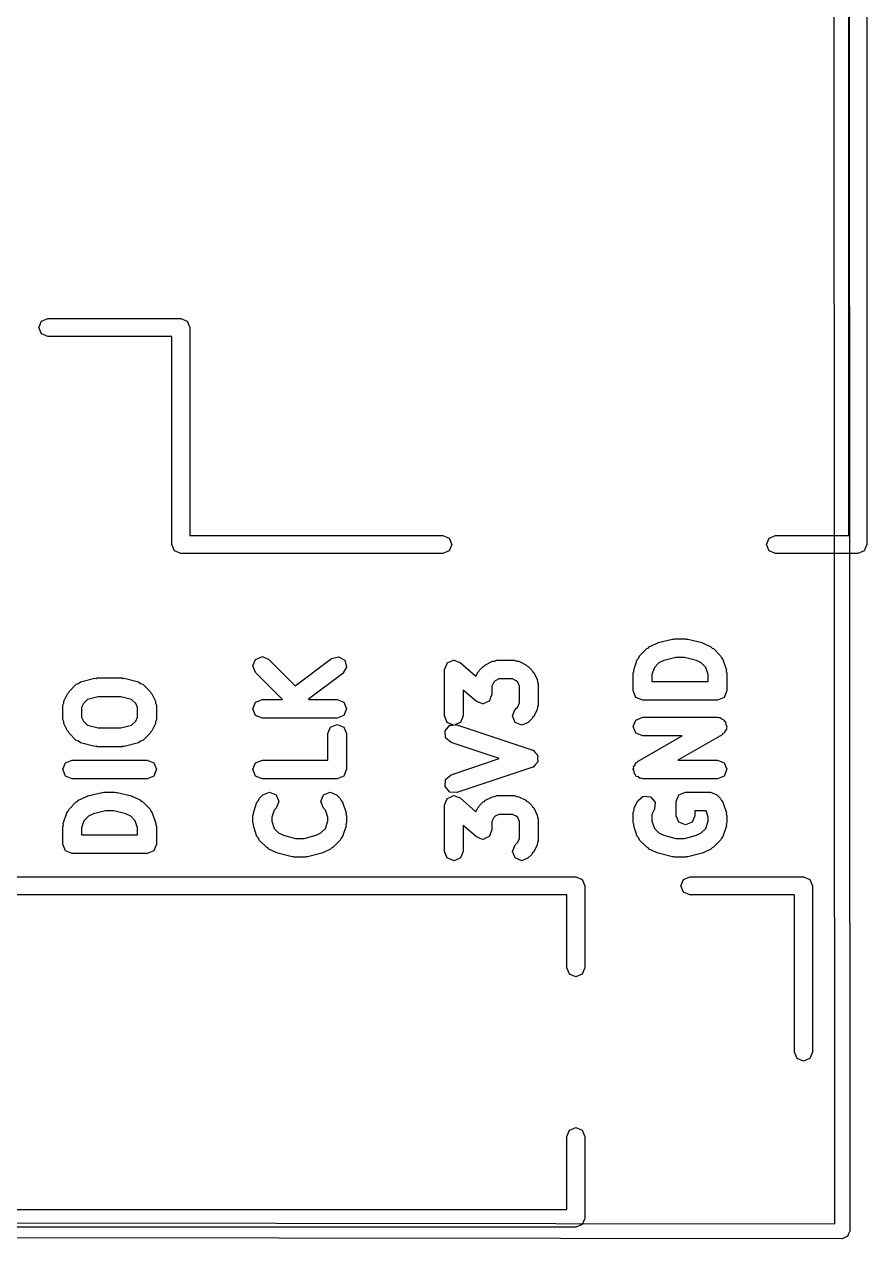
# Model space of a CAD drawing. Extents: x 111.8 to 135.3, y -132.5 to -98.3.
# Drawn here: x 129.41 to 135.04, y -128.7 to -120.59 of the extents above; entities that cross this region are included whole.
import ezdxf

# ---------------------------------------------------------------- set-up
doc = ezdxf.new("R2010")
doc.units = 0
doc.layers.add('BLACK', color=7, linetype='CONTINUOUS')

msp = doc.modelspace()

# ---------------------------------------------------------------- linework, layer by layer
at = {"layer": 'BLACK', "linetype": 'CONTINUOUS'}
for p, q in [((134.913, -99.5058), (134.927, -128.646)), ((134.827, -128.596), (134.813, -99.5558)), ((135.04, -116.04), (135.04, -124.06)), ((134.92, -124), (134.92, -116.1)), ((129.51, -122.61), (129.528, -122.568)), ((129.528, -122.652), (129.51, -122.61)), ((129.528, -122.568), (129.57, -122.55)), ((129.57, -122.55), (130.46, -122.55)), ((130.46, -122.55), (130.502, -122.568)), ((130.502, -122.568), (130.52, -122.61)), ((130.52, -122.61), (130.52, -124)), ((129.57, -122.67), (129.528, -122.652)), ((130.4, -122.67), (129.57, -122.67)), ((130.4, -124.06), (130.4, -122.67)), ((130.52, -124), (132.21, -124)), ((132.21, -124), (132.252, -124.018)), ((134.388, -124.018), (134.43, -124)), ((134.43, -124), (134.92, -124)), ((130.418, -124.102), (130.4, -124.06)), ((132.252, -124.018), (132.27, -124.06)), ((132.27, -124.06), (132.252, -124.102)), ((134.37, -124.06), (134.388, -124.018)), ((134.388, -124.102), (134.37, -124.06)), ((135.04, -124.06), (135.022, -124.102)), ((130.46, -124.12), (130.418, -124.102)), ((132.21, -124.12), (130.46, -124.12)), ((132.252, -124.102), (132.21, -124.12)), ((134.43, -124.12), (134.388, -124.102)), ((134.98, -124.12), (134.43, -124.12)), ((135.022, -124.102), (134.98, -124.12)), ((133.587, -124.744), (133.635, -124.72)), ((133.635, -124.72), (133.642, -124.719)), ((133.642, -124.719), (133.648, -124.715)), ((133.648, -124.715), (133.743, -124.691)), ((133.743, -124.691), (133.751, -124.692)), ((133.751, -124.692), (133.758, -124.689)), ((133.758, -124.689), (133.829, -124.689)), ((133.829, -124.689), (133.837, -124.692)), ((133.837, -124.692), (133.845, -124.691)), ((133.845, -124.691), (133.94, -124.715)), ((133.94, -124.715), (133.946, -124.719)), ((133.946, -124.719), (133.953, -124.72)), ((133.953, -124.72), (134, -124.744)), ((130.959, -124.827), (131.004, -124.808)), ((131.004, -124.808), (131.048, -124.827)), ((131.466, -124.821), (131.513, -124.809)), ((131.513, -124.809), (131.554, -124.833)), ((133.508, -124.827), (133.518, -124.816)), ((133.518, -124.816), (133.523, -124.803)), ((133.523, -124.803), (133.571, -124.755)), ((133.571, -124.755), (133.58, -124.751)), ((133.58, -124.751), (133.587, -124.744)), ((133.766, -124.814), (133.685, -124.835)), ((133.822, -124.814), (133.766, -124.814)), ((133.903, -124.835), (133.822, -124.814)), ((134, -124.744), (134.007, -124.751)), ((134.007, -124.751), (134.016, -124.755)), ((134.016, -124.755), (134.064, -124.803)), ((134.064, -124.803), (134.07, -124.816)), ((134.07, -124.816), (134.079, -124.827)), ((130.941, -124.871), (130.959, -124.827)), ((130.959, -124.915), (130.941, -124.871)), ((131.048, -124.827), (131.224, -125.003)), ((131.224, -125.003), (131.466, -124.821)), ((131.566, -124.88), (131.541, -124.921)), ((131.554, -124.833), (131.566, -124.88)), ((132.221, -124.895), (132.23, -124.874)), ((132.221, -125.204), (132.221, -124.895)), ((132.23, -124.874), (132.237, -124.854)), ((132.237, -124.854), (132.239, -124.853)), ((132.239, -124.851), (132.26, -124.842)), ((132.239, -124.853), (132.239, -124.851)), ((132.26, -124.842), (132.28, -124.832)), ((132.28, -124.832), (132.282, -124.833)), ((132.282, -124.833), (132.284, -124.832)), ((132.284, -124.832), (132.304, -124.841)), ((132.304, -124.841), (132.325, -124.848)), ((132.325, -124.848), (132.43, -124.939)), ((132.45, -124.908), (132.454, -124.898)), ((132.454, -124.898), (132.478, -124.874)), ((132.478, -124.874), (132.487, -124.87)), ((132.487, -124.87), (132.494, -124.863)), ((132.494, -124.863), (132.541, -124.839)), ((132.541, -124.839), (132.556, -124.838)), ((132.556, -124.838), (132.569, -124.832)), ((132.569, -124.832), (132.688, -124.832)), ((132.688, -124.832), (132.702, -124.838)), ((132.702, -124.838), (132.716, -124.839)), ((132.716, -124.839), (132.764, -124.863)), ((132.764, -124.863), (132.771, -124.87)), ((132.771, -124.87), (132.78, -124.874)), ((132.78, -124.874), (132.804, -124.898)), ((132.804, -124.898), (132.808, -124.908)), ((133.484, -124.899), (133.508, -124.827)), ((133.485, -124.909), (133.484, -124.899)), ((133.622, -124.881), (133.606, -124.929)), ((133.652, -124.851), (133.622, -124.881)), ((133.685, -124.835), (133.652, -124.851)), ((133.935, -124.851), (133.903, -124.835)), ((133.965, -124.881), (133.935, -124.851)), ((133.981, -124.929), (133.965, -124.881)), ((134.079, -124.827), (134.103, -124.899)), ((134.103, -124.899), (134.102, -124.909)), ((129.776, -124.987), (129.79, -124.977)), ((129.79, -124.977), (129.885, -124.953)), ((129.885, -124.953), (129.893, -124.954)), ((129.893, -124.954), (129.9, -124.951)), ((129.9, -124.951), (130.067, -124.951)), ((130.067, -124.951), (130.074, -124.954)), ((130.074, -124.954), (130.082, -124.953)), ((130.082, -124.953), (130.177, -124.977)), ((130.177, -124.977), (130.191, -124.987)), ((131.139, -125.094), (130.959, -124.915)), ((131.541, -124.921), (131.313, -125.092)), ((132.43, -124.939), (132.442, -124.914)), ((132.442, -124.914), (132.45, -124.908)), ((132.549, -124.979), (132.537, -125.005)), ((132.559, -124.97), (132.549, -124.979)), ((132.584, -124.957), (132.559, -124.97)), ((132.674, -124.957), (132.584, -124.957)), ((132.699, -124.97), (132.674, -124.957)), ((132.709, -124.979), (132.699, -124.97)), ((132.721, -125.005), (132.709, -124.979)), ((132.808, -124.908), (132.816, -124.914)), ((132.816, -124.914), (132.84, -124.962)), ((132.84, -124.962), (132.841, -124.977)), ((132.841, -124.977), (132.846, -124.99)), ((133.481, -124.919), (133.485, -124.909)), ((133.481, -125.038), (133.481, -124.919)), ((133.606, -124.929), (133.606, -124.975)), ((133.606, -124.975), (133.981, -124.975)), ((133.981, -124.975), (133.981, -124.929)), ((134.102, -124.909), (134.106, -124.919)), ((134.106, -124.919), (134.106, -125.038)), ((129.678, -125.105), (129.702, -125.057)), ((129.702, -125.057), (129.709, -125.051)), ((129.709, -125.051), (129.713, -125.041)), ((129.713, -125.041), (129.761, -124.993)), ((129.761, -124.993), (129.776, -124.987)), ((130.191, -124.987), (130.206, -124.993)), ((130.206, -124.993), (130.254, -125.041)), ((130.254, -125.041), (130.258, -125.051)), ((130.258, -125.051), (130.266, -125.057)), ((130.266, -125.057), (130.29, -125.105)), ((132.433, -125.108), (132.346, -125.032)), ((132.346, -125.032), (132.346, -125.204)), ((132.537, -125.061), (132.528, -125.082)), ((132.537, -125.005), (132.537, -125.061)), ((132.721, -125.118), (132.721, -125.005)), ((132.846, -124.99), (132.846, -125.133)), ((133.499, -125.082), (133.481, -125.038)), ((134.106, -125.038), (134.088, -125.082)), ((129.671, -125.133), (129.677, -125.119)), ((129.671, -125.228), (129.671, -125.133)), ((129.677, -125.119), (129.678, -125.105)), ((129.809, -125.122), (129.796, -125.148)), ((129.837, -125.094), (129.809, -125.122)), ((129.908, -125.076), (129.837, -125.094)), ((130.059, -125.076), (129.908, -125.076)), ((130.13, -125.094), (130.059, -125.076)), ((130.159, -125.122), (130.13, -125.094)), ((130.171, -125.148), (130.159, -125.122)), ((130.29, -125.105), (130.291, -125.119)), ((130.291, -125.119), (130.296, -125.133)), ((130.296, -125.133), (130.296, -125.228)), ((130.941, -125.157), (130.959, -125.112)), ((130.959, -125.112), (131.004, -125.094)), ((131.004, -125.094), (131.139, -125.094)), ((131.313, -125.092), (131.315, -125.094)), ((131.315, -125.094), (131.504, -125.094)), ((131.504, -125.094), (131.548, -125.112)), ((131.548, -125.112), (131.566, -125.157)), ((132.454, -125.116), (132.433, -125.108)), ((132.474, -125.124), (132.454, -125.116)), ((132.476, -125.123), (132.474, -125.124)), ((132.478, -125.124), (132.476, -125.123)), ((132.498, -125.114), (132.478, -125.124)), ((132.518, -125.106), (132.498, -125.114)), ((132.519, -125.104), (132.518, -125.106)), ((132.521, -125.103), (132.519, -125.104)), ((132.528, -125.082), (132.521, -125.103)), ((132.692, -125.16), (132.709, -125.143)), ((132.709, -125.143), (132.721, -125.118)), ((132.846, -125.133), (132.841, -125.146)), ((133.544, -125.1), (133.499, -125.082)), ((134.044, -125.1), (133.544, -125.1)), ((134.088, -125.082), (134.044, -125.1)), ((129.796, -125.148), (129.796, -125.213)), ((129.796, -125.213), (129.809, -125.239)), ((130.159, -125.239), (130.171, -125.213)), ((130.171, -125.213), (130.171, -125.148)), ((130.959, -125.201), (130.941, -125.157)), ((131.004, -125.219), (130.959, -125.201)), ((131.289, -125.219), (131.004, -125.219)), ((131.504, -125.219), (131.289, -125.219)), ((131.548, -125.201), (131.504, -125.219)), ((131.566, -125.157), (131.548, -125.201)), ((132.239, -125.248), (132.221, -125.204)), ((132.346, -125.204), (132.328, -125.248)), ((132.674, -125.204), (132.692, -125.16)), ((132.692, -125.248), (132.674, -125.204)), ((132.804, -125.225), (132.78, -125.248)), ((132.808, -125.215), (132.804, -125.225)), ((132.816, -125.208), (132.808, -125.215)), ((132.84, -125.161), (132.816, -125.208)), ((132.841, -125.146), (132.84, -125.161)), ((133.499, -125.232), (133.544, -125.213)), ((133.544, -125.213), (134.044, -125.213)), ((134.044, -125.213), (134.052, -125.216)), ((134.052, -125.216), (134.06, -125.215)), ((134.06, -125.215), (134.073, -125.225)), ((134.073, -125.225), (134.088, -125.232)), ((129.677, -125.242), (129.671, -125.228)), ((129.678, -125.256), (129.677, -125.242)), ((129.702, -125.304), (129.678, -125.256)), ((129.709, -125.31), (129.702, -125.304)), ((129.809, -125.239), (129.837, -125.267)), ((129.837, -125.267), (129.908, -125.285)), ((129.908, -125.285), (130.059, -125.285)), ((130.059, -125.285), (130.13, -125.267)), ((130.13, -125.267), (130.159, -125.239)), ((130.266, -125.304), (130.258, -125.31)), ((130.29, -125.256), (130.266, -125.304)), ((130.291, -125.242), (130.29, -125.256)), ((130.296, -125.228), (130.291, -125.242)), ((131.441, -125.323), (131.459, -125.279)), ((131.459, -125.279), (131.504, -125.261)), ((131.504, -125.261), (131.548, -125.279)), ((131.548, -125.279), (131.566, -125.323)), ((132.224, -125.304), (132.256, -125.267)), ((132.228, -125.351), (132.224, -125.304)), ((132.281, -125.266), (132.239, -125.248)), ((132.256, -125.267), (132.281, -125.266)), ((132.328, -125.248), (132.288, -125.265)), ((132.288, -125.265), (132.303, -125.264)), ((132.303, -125.264), (132.803, -125.431)), ((132.736, -125.267), (132.692, -125.248)), ((132.78, -125.248), (132.736, -125.267)), ((133.481, -125.276), (133.499, -125.232)), ((133.499, -125.32), (133.481, -125.276)), ((134.088, -125.232), (134.091, -125.239)), ((134.094, -125.305), (134.088, -125.32)), ((134.091, -125.239), (134.098, -125.245)), ((134.104, -125.292), (134.094, -125.305)), ((134.098, -125.245), (134.1, -125.261)), ((134.1, -125.261), (134.106, -125.276)), ((134.106, -125.276), (134.103, -125.284)), ((134.103, -125.284), (134.104, -125.292)), ((129.713, -125.32), (129.709, -125.31)), ((129.761, -125.368), (129.713, -125.32)), ((129.776, -125.374), (129.761, -125.368)), ((129.79, -125.384), (129.776, -125.374)), ((129.885, -125.408), (129.79, -125.384)), ((130.177, -125.384), (130.082, -125.408)), ((130.191, -125.374), (130.177, -125.384)), ((130.206, -125.368), (130.191, -125.374)), ((130.254, -125.32), (130.206, -125.368)), ((130.258, -125.31), (130.254, -125.32)), ((131.441, -125.499), (131.441, -125.323)), ((131.566, -125.323), (131.566, -125.561)), ((132.264, -125.383), (132.228, -125.351)), ((132.586, -125.49), (132.264, -125.383)), ((133.544, -125.338), (133.499, -125.32)), ((133.513, -125.507), (133.808, -125.338)), ((133.808, -125.338), (133.544, -125.338)), ((134.075, -125.33), (133.779, -125.499)), ((134.08, -125.323), (134.075, -125.33)), ((134.088, -125.32), (134.08, -125.323)), ((129.893, -125.407), (129.885, -125.408)), ((129.9, -125.41), (129.893, -125.407)), ((130.067, -125.41), (129.9, -125.41)), ((130.074, -125.407), (130.067, -125.41)), ((130.082, -125.408), (130.074, -125.407)), ((132.803, -125.431), (132.807, -125.434)), ((132.807, -125.434), (132.812, -125.434)), ((132.812, -125.434), (132.825, -125.449)), ((132.825, -125.449), (132.84, -125.462)), ((132.84, -125.462), (132.84, -125.467)), ((132.84, -125.467), (132.843, -125.47)), ((129.671, -125.561), (129.689, -125.517)), ((129.689, -125.517), (129.734, -125.499)), ((129.734, -125.499), (130.234, -125.499)), ((130.234, -125.499), (130.278, -125.517)), ((130.278, -125.517), (130.296, -125.561)), ((130.941, -125.561), (130.959, -125.517)), ((130.959, -125.517), (131.004, -125.499)), ((131.004, -125.499), (131.441, -125.499)), ((132.264, -125.597), (132.586, -125.49)), ((132.803, -125.549), (132.303, -125.716)), ((132.807, -125.546), (132.803, -125.549)), ((132.812, -125.546), (132.807, -125.546)), ((132.825, -125.531), (132.812, -125.546)), ((132.84, -125.518), (132.825, -125.531)), ((132.843, -125.51), (132.84, -125.513)), ((132.84, -125.513), (132.84, -125.518)), ((132.843, -125.47), (132.842, -125.49)), ((132.842, -125.49), (132.843, -125.51)), ((133.483, -125.545), (133.493, -125.532)), ((133.484, -125.553), (133.483, -125.545)), ((133.493, -125.532), (133.499, -125.517)), ((133.499, -125.517), (133.507, -125.514)), ((133.507, -125.514), (133.513, -125.507)), ((133.779, -125.499), (134.044, -125.499)), ((134.044, -125.499), (134.088, -125.517)), ((134.088, -125.517), (134.106, -125.561)), ((129.689, -125.606), (129.671, -125.561)), ((129.734, -125.624), (129.689, -125.606)), ((130.234, -125.624), (129.734, -125.624)), ((130.278, -125.606), (130.234, -125.624)), ((130.296, -125.561), (130.278, -125.606)), ((130.959, -125.606), (130.941, -125.561)), ((131.004, -125.624), (130.959, -125.606)), ((131.504, -125.624), (131.004, -125.624)), ((131.548, -125.606), (131.504, -125.624)), ((131.566, -125.561), (131.548, -125.606)), ((132.224, -125.676), (132.228, -125.629)), ((132.228, -125.629), (132.264, -125.597)), ((133.481, -125.561), (133.484, -125.553)), ((133.487, -125.576), (133.481, -125.561)), ((133.489, -125.592), (133.487, -125.576)), ((133.496, -125.598), (133.489, -125.592)), ((133.499, -125.606), (133.496, -125.598)), ((133.514, -125.612), (133.499, -125.606)), ((133.527, -125.622), (133.514, -125.612)), ((133.536, -125.621), (133.527, -125.622)), ((133.544, -125.624), (133.536, -125.621)), ((134.044, -125.624), (133.544, -125.624)), ((134.088, -125.606), (134.044, -125.624)), ((134.106, -125.561), (134.088, -125.606)), ((132.256, -125.713), (132.224, -125.676)), ((129.713, -125.827), (129.761, -125.779)), ((129.761, -125.779), (129.77, -125.775)), ((129.77, -125.775), (129.777, -125.767)), ((129.777, -125.767), (129.825, -125.744)), ((129.825, -125.744), (129.832, -125.743)), ((129.832, -125.743), (129.838, -125.739)), ((129.838, -125.739), (129.933, -125.715)), ((129.933, -125.715), (129.941, -125.716)), ((129.941, -125.716), (129.948, -125.713)), ((129.948, -125.713), (130.019, -125.713)), ((130.019, -125.713), (130.027, -125.716)), ((130.027, -125.716), (130.035, -125.715)), ((130.035, -125.715), (130.13, -125.739)), ((130.13, -125.739), (130.136, -125.743)), ((130.136, -125.743), (130.143, -125.744)), ((130.143, -125.744), (130.19, -125.767)), ((130.19, -125.767), (130.197, -125.775)), ((130.197, -125.775), (130.206, -125.779)), ((130.206, -125.779), (130.254, -125.827)), ((130.944, -125.851), (130.968, -125.78)), ((130.968, -125.78), (130.978, -125.769)), ((130.978, -125.769), (130.983, -125.755)), ((130.983, -125.755), (131.007, -125.732)), ((131.007, -125.732), (131.051, -125.713)), ((131.051, -125.713), (131.096, -125.732)), ((131.096, -125.732), (131.114, -125.776)), ((131.114, -125.776), (131.096, -125.82)), ((131.394, -125.776), (131.412, -125.732)), ((131.412, -125.82), (131.394, -125.776)), ((131.412, -125.732), (131.456, -125.713)), ((131.456, -125.713), (131.5, -125.732)), ((131.5, -125.732), (131.524, -125.755)), ((131.524, -125.755), (131.53, -125.769)), ((131.53, -125.769), (131.539, -125.78)), ((131.539, -125.78), (131.563, -125.851)), ((132.221, -125.8), (132.23, -125.779)), ((132.23, -125.779), (132.237, -125.758)), ((132.237, -125.758), (132.239, -125.757)), ((132.239, -125.755), (132.26, -125.747)), ((132.239, -125.757), (132.239, -125.755)), ((132.303, -125.716), (132.256, -125.713)), ((132.26, -125.747), (132.28, -125.737)), ((132.28, -125.737), (132.282, -125.738)), ((132.282, -125.738), (132.284, -125.737)), ((132.284, -125.737), (132.304, -125.745)), ((132.304, -125.745), (132.325, -125.752)), ((132.325, -125.752), (132.43, -125.844)), ((132.454, -125.803), (132.478, -125.779)), ((132.478, -125.779), (132.487, -125.775)), ((132.487, -125.775), (132.494, -125.767)), ((132.494, -125.767), (132.541, -125.744)), ((132.541, -125.744), (132.556, -125.743)), ((132.556, -125.743), (132.569, -125.737)), ((132.569, -125.737), (132.688, -125.737)), ((132.688, -125.737), (132.702, -125.743)), ((132.702, -125.743), (132.716, -125.744)), ((132.716, -125.744), (132.764, -125.767)), ((132.764, -125.767), (132.771, -125.775)), ((132.771, -125.775), (132.78, -125.779)), ((132.78, -125.779), (132.804, -125.803)), ((133.488, -125.819), (133.512, -125.772)), ((133.512, -125.772), (133.548, -125.74)), ((133.548, -125.74), (133.595, -125.744)), ((133.595, -125.744), (133.627, -125.78)), ((133.627, -125.78), (133.623, -125.827)), ((133.767, -125.776), (133.785, -125.732)), ((133.767, -125.871), (133.767, -125.776)), ((133.785, -125.732), (133.829, -125.713)), ((133.829, -125.713), (133.996, -125.713)), ((133.996, -125.713), (134.04, -125.732)), ((134.04, -125.732), (134.064, -125.755)), ((134.064, -125.755), (134.07, -125.769)), ((134.07, -125.769), (134.079, -125.78)), ((134.079, -125.78), (134.103, -125.851)), ((129.674, -125.923), (129.698, -125.851)), ((129.698, -125.851), (129.708, -125.84)), ((129.708, -125.84), (129.713, -125.827)), ((129.875, -125.858), (129.842, -125.875)), ((129.956, -125.838), (129.875, -125.858)), ((130.012, -125.838), (129.956, -125.838)), ((130.093, -125.858), (130.012, -125.838)), ((130.125, -125.875), (130.093, -125.858)), ((130.254, -125.827), (130.26, -125.84)), ((130.26, -125.84), (130.269, -125.851)), ((130.269, -125.851), (130.293, -125.923)), ((130.941, -125.871), (130.945, -125.861)), ((130.941, -125.919), (130.941, -125.871)), ((130.945, -125.861), (130.944, -125.851)), ((131.082, -125.833), (131.066, -125.881)), ((131.096, -125.82), (131.082, -125.833)), ((131.425, -125.833), (131.412, -125.82)), ((131.441, -125.881), (131.425, -125.833)), ((131.563, -125.851), (131.562, -125.861)), ((131.562, -125.861), (131.566, -125.871)), ((131.566, -125.871), (131.566, -125.919)), ((132.221, -126.109), (132.221, -125.8)), ((132.43, -125.844), (132.442, -125.819)), ((132.442, -125.819), (132.45, -125.812)), ((132.45, -125.812), (132.454, -125.803)), ((132.584, -125.862), (132.559, -125.875)), ((132.674, -125.862), (132.584, -125.862)), ((132.699, -125.875), (132.674, -125.862)), ((132.804, -125.803), (132.808, -125.812)), ((132.808, -125.812), (132.816, -125.819)), ((132.816, -125.819), (132.84, -125.867)), ((132.84, -125.867), (132.841, -125.881)), ((133.481, -125.847), (133.487, -125.834)), ((133.481, -125.919), (133.481, -125.847)), ((133.487, -125.834), (133.488, -125.819)), ((133.623, -125.827), (133.606, -125.862)), ((133.606, -125.862), (133.606, -125.908)), ((133.785, -125.915), (133.767, -125.871)), ((133.892, -125.871), (133.874, -125.915)), ((133.967, -125.838), (133.892, -125.838)), ((133.892, -125.838), (133.892, -125.871)), ((133.981, -125.881), (133.967, -125.838)), ((134.103, -125.851), (134.102, -125.861)), ((134.102, -125.861), (134.106, -125.871)), ((134.106, -125.871), (134.106, -125.919)), ((129.671, -125.942), (129.675, -125.933)), ((129.671, -126.061), (129.671, -125.942)), ((129.675, -125.933), (129.674, -125.923)), ((129.812, -125.905), (129.796, -125.953)), ((129.796, -125.953), (129.796, -125.999)), ((129.842, -125.875), (129.812, -125.905)), ((130.155, -125.905), (130.125, -125.875)), ((130.171, -125.953), (130.155, -125.905)), ((130.171, -125.999), (130.171, -125.953)), ((130.293, -125.923), (130.292, -125.933)), ((130.292, -125.933), (130.296, -125.942)), ((130.296, -125.942), (130.296, -126.061)), ((130.945, -125.928), (130.941, -125.919)), ((130.944, -125.938), (130.945, -125.928)), ((130.968, -126.01), (130.944, -125.938)), ((131.066, -125.881), (131.066, -125.908)), ((131.066, -125.908), (131.082, -125.956)), ((131.082, -125.956), (131.112, -125.986)), ((131.395, -125.986), (131.425, -125.956)), ((131.425, -125.956), (131.441, -125.908)), ((131.441, -125.908), (131.441, -125.881)), ((131.563, -125.938), (131.539, -126.01)), ((131.566, -125.919), (131.562, -125.928)), ((131.562, -125.928), (131.563, -125.938)), ((132.433, -126.013), (132.346, -125.937)), ((132.346, -125.937), (132.346, -126.109)), ((132.549, -125.884), (132.537, -125.91)), ((132.537, -125.91), (132.537, -125.966)), ((132.559, -125.875), (132.549, -125.884)), ((132.709, -125.884), (132.699, -125.875)), ((132.721, -125.91), (132.709, -125.884)), ((132.721, -126.023), (132.721, -125.91)), ((132.841, -125.881), (132.846, -125.895)), ((132.846, -125.895), (132.846, -126.038)), ((133.485, -125.928), (133.481, -125.919)), ((133.484, -125.938), (133.485, -125.928)), ((133.508, -126.01), (133.484, -125.938)), ((133.606, -125.908), (133.622, -125.956)), ((133.622, -125.956), (133.652, -125.986)), ((133.829, -125.933), (133.785, -125.915)), ((133.874, -125.915), (133.829, -125.933)), ((133.935, -125.986), (133.965, -125.956)), ((133.965, -125.956), (133.981, -125.908)), ((133.981, -125.908), (133.981, -125.881)), ((134.103, -125.938), (134.079, -126.01)), ((134.106, -125.919), (134.102, -125.928)), ((134.102, -125.928), (134.103, -125.938)), ((129.796, -125.999), (130.171, -125.999)), ((130.978, -126.021), (130.968, -126.01)), ((130.983, -126.034), (130.978, -126.021)), ((131.031, -126.082), (130.983, -126.034)), ((131.112, -125.986), (131.145, -126.002)), ((131.145, -126.002), (131.226, -126.023)), ((131.226, -126.023), (131.282, -126.023)), ((131.282, -126.023), (131.363, -126.002)), ((131.363, -126.002), (131.395, -125.986)), ((131.524, -126.034), (131.476, -126.082)), ((131.53, -126.021), (131.524, -126.034)), ((131.539, -126.01), (131.53, -126.021)), ((132.454, -126.02), (132.433, -126.013)), ((132.474, -126.029), (132.454, -126.02)), ((132.476, -126.028), (132.474, -126.029)), ((132.478, -126.029), (132.476, -126.028)), ((132.498, -126.019), (132.478, -126.029)), ((132.518, -126.01), (132.498, -126.019)), ((132.519, -126.008), (132.518, -126.01)), ((132.521, -126.007), (132.519, -126.008)), ((132.528, -125.987), (132.521, -126.007)), ((132.537, -125.966), (132.528, -125.987)), ((132.709, -126.048), (132.721, -126.023)), ((133.518, -126.021), (133.508, -126.01)), ((133.523, -126.034), (133.518, -126.021)), ((133.571, -126.082), (133.523, -126.034)), ((133.652, -125.986), (133.685, -126.002)), ((133.685, -126.002), (133.766, -126.023)), ((133.766, -126.023), (133.822, -126.023)), ((133.822, -126.023), (133.903, -126.002)), ((133.903, -126.002), (133.935, -125.986)), ((134.064, -126.034), (134.016, -126.082)), ((134.07, -126.021), (134.064, -126.034)), ((134.079, -126.01), (134.07, -126.021)), ((129.689, -126.106), (129.671, -126.061)), ((129.734, -126.124), (129.689, -126.106)), ((130.278, -126.106), (130.234, -126.124)), ((130.296, -126.061), (130.278, -126.106)), ((131.04, -126.086), (131.031, -126.082)), ((131.047, -126.094), (131.04, -126.086)), ((131.095, -126.117), (131.047, -126.094)), ((131.102, -126.118), (131.095, -126.117)), ((131.108, -126.122), (131.102, -126.118)), ((131.406, -126.118), (131.4, -126.122)), ((131.413, -126.117), (131.406, -126.118)), ((131.46, -126.094), (131.413, -126.117)), ((131.467, -126.086), (131.46, -126.094)), ((131.476, -126.082), (131.467, -126.086)), ((132.239, -126.153), (132.221, -126.109)), ((132.346, -126.109), (132.328, -126.153)), ((132.674, -126.109), (132.692, -126.065)), ((132.692, -126.153), (132.674, -126.109)), ((132.692, -126.065), (132.709, -126.048)), ((132.816, -126.113), (132.808, -126.12)), ((132.84, -126.066), (132.816, -126.113)), ((132.841, -126.051), (132.84, -126.066)), ((132.846, -126.038), (132.841, -126.051)), ((133.58, -126.086), (133.571, -126.082)), ((133.587, -126.094), (133.58, -126.086)), ((133.635, -126.117), (133.587, -126.094)), ((133.642, -126.118), (133.635, -126.117)), ((133.648, -126.122), (133.642, -126.118)), ((133.946, -126.118), (133.94, -126.122)), ((133.953, -126.117), (133.946, -126.118)), ((134, -126.094), (133.953, -126.117)), ((134.007, -126.086), (134, -126.094)), ((134.016, -126.082), (134.007, -126.086)), ((130.234, -126.124), (129.734, -126.124)), ((131.203, -126.146), (131.108, -126.122)), ((131.211, -126.145), (131.203, -126.146)), ((131.218, -126.148), (131.211, -126.145)), ((131.289, -126.148), (131.218, -126.148)), ((131.297, -126.145), (131.289, -126.148)), ((131.305, -126.146), (131.297, -126.145)), ((131.4, -126.122), (131.305, -126.146)), ((132.284, -126.172), (132.239, -126.153)), ((132.328, -126.153), (132.284, -126.172)), ((132.736, -126.172), (132.692, -126.153)), ((132.78, -126.153), (132.736, -126.172)), ((132.804, -126.129), (132.78, -126.153)), ((132.808, -126.12), (132.804, -126.129)), ((133.743, -126.146), (133.648, -126.122)), ((133.751, -126.145), (133.743, -126.146)), ((133.758, -126.148), (133.751, -126.145)), ((133.829, -126.148), (133.758, -126.148)), ((133.837, -126.145), (133.829, -126.148)), ((133.845, -126.146), (133.837, -126.145)), ((133.94, -126.122), (133.845, -126.146)), ((128.083, -126.28), (133.098, -126.28)), ((133.098, -126.28), (133.14, -126.298)), ((133.816, -126.298), (133.858, -126.28)), ((133.858, -126.28), (134.618, -126.28)), ((134.618, -126.28), (134.66, -126.298)), ((133.14, -126.298), (133.158, -126.34)), ((133.158, -126.34), (133.158, -126.887)), ((133.798, -126.34), (133.816, -126.298)), ((133.816, -126.382), (133.798, -126.34)), ((134.66, -126.298), (134.678, -126.34)), ((134.678, -126.34), (134.678, -127.45)), ((133.038, -126.4), (128.143, -126.4)), ((133.038, -126.887), (133.038, -126.4)), ((133.858, -126.4), (133.816, -126.382)), ((134.558, -126.4), (133.858, -126.4)), ((134.558, -127.45), (134.558, -126.4)), ((133.056, -126.929), (133.038, -126.887)), ((133.098, -126.947), (133.056, -126.929)), ((133.14, -126.929), (133.098, -126.947)), ((133.158, -126.887), (133.14, -126.929)), ((134.576, -127.492), (134.558, -127.45)), ((134.618, -127.51), (134.576, -127.492)), ((134.66, -127.492), (134.618, -127.51)), ((134.678, -127.45), (134.66, -127.492)), ((133.038, -128.013), (133.056, -127.971)), ((133.056, -127.971), (133.098, -127.953)), ((133.098, -127.953), (133.14, -127.971)), ((133.14, -127.971), (133.158, -128.013)), ((133.038, -128.5), (133.038, -128.013)), ((133.158, -128.013), (133.158, -128.56)), ((128.143, -128.5), (133.038, -128.5)), ((124.44, -128.584), (134.827, -128.596)), ((133.098, -128.62), (128.083, -128.62)), ((133.14, -128.602), (133.098, -128.62)), ((133.158, -128.56), (133.14, -128.602)), ((134.877, -128.696), (124.39, -128.684)), ((134.894, -128.689), (134.877, -128.696)), ((134.877, -128.696), (134.877, -128.696)), ((134.877, -128.696), (134.877, -128.696)), ((134.912, -128.681), (134.894, -128.689)), ((134.919, -128.664), (134.912, -128.681)), ((134.912, -128.681), (134.912, -128.681)), ((134.912, -128.681), (134.912, -128.681)), ((134.927, -128.646), (134.919, -128.664)), ((134.927, -128.646), (134.927, -128.646)), ((134.927, -128.646), (134.927, -128.646))]:
    msp.add_line(p, q, dxfattribs=at)

doc.saveas('drawing.dxf')
